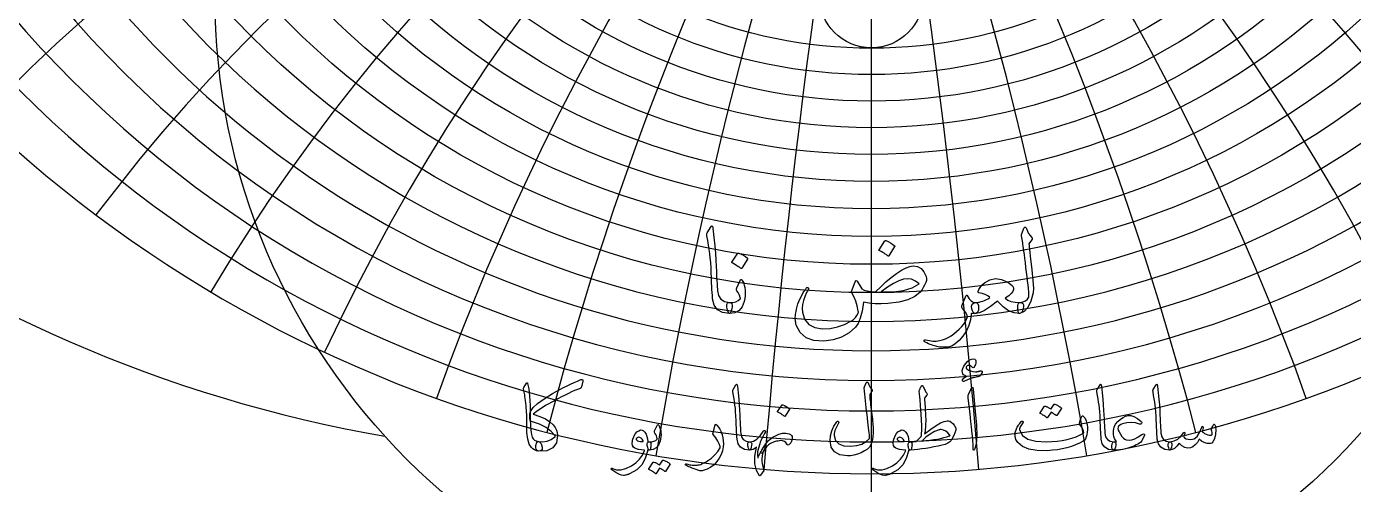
# Model space of a CAD drawing. Header units: millimetres. Extents: x -74 to 74, y -74 to 75.
# Drawn here: x -40 to 22.8, y -23.1 to -1.5 of the extents above; entities that cross this region are included whole.
import ezdxf

# ---------------------------------------------------------------- set-up
doc = ezdxf.new("R2010")
doc.units = ezdxf.units.MM
for name, color, linetype in [('CUT_INNER', 6, 'Continuous'), ('CUT_OUTER', 1, 'Continuous'), ('ENGRAVE', 7, 'Continuous'), ('ENGRAVE_FINE', 8, 'Continuous'), ('TEXT', 5, 'Continuous')]:
    doc.layers.add(name, color=color, linetype=linetype)

msp = doc.modelspace()

# ---------------------------------------------------------------- linework, layer by layer
at = {"layer": 'CUT_INNER'}
msp.add_circle((0, 0), 2.465, dxfattribs=at)
at = {"layer": 'CUT_OUTER'}
msp.add_arc((-0.0002, -0.0002), 73.5074, 145.195103, 87.803182, dxfattribs=at)
at = {"layer": 'ENGRAVE'}
msp.add_lwpolyline([(0, -72.45), (0, 72.45)], dxfattribs=at)
for centre, radius in [((0, 0), 72.45), ((0, 23.3689), 32.1586), ((0, 0), 47.425), ((0, 20.1081), 22.5936), ((0, 0), 31.0439)]:
    msp.add_circle(centre, radius, dxfattribs=at)
for centre, radius, start, end in [((0, 28.8094), 44.2187, 104.762326, 75.237674), ((0, 38.404), 61.0246, 179.387133, 0.612867), ((-11.7287, 43.7721), 65.5949, 205.733875, 260.102895), ((-27.9379, 48.3899), 73.2888, 233.336387, 276.831602), ((27.9379, 48.3899), 73.2888, 263.168398, 306.663613)]:
    msp.add_arc(centre, radius, start, end, dxfattribs=at)
at = {"layer": 'ENGRAVE_FINE'}
for centre, radius in [((0, 27.4779), 41.5259), ((0, 26.2837), 38.9912), ((0, 25.2099), 36.5956), ((0, 24.2423), 34.3227), ((0, 22.5797), 30.0911), ((0, 21.866), 28.1096), ((0, 21.2202), 26.2048), ((0, 20.6361), 24.3685)]:
    msp.add_circle(centre, radius, dxfattribs=at)
for centre, radius, start, end in [((-427.3826, -58.565), 433.9756, 4.779127, 17.401802), ((-427.3826, -58.565), 433.9756, 4.779127, 17.401802), ((427.3826, -58.565), 433.9756, 162.598198, 175.220873), ((427.3826, -58.565), 433.9756, 162.598198, 175.220873), ((-207.0474, -58.565), 220.3352, 9.614941, 34.898449), ((-207.0474, -58.565), 220.3352, 9.614941, 34.898449), ((207.0474, -58.565), 220.3352, 145.101551, 170.385059), ((207.0474, -58.565), 220.3352, 145.101551, 170.385059), ((0, 30.2982), 47.0923, 132.219432, 47.780568), ((-130.5257, -58.565), 150.7182, 14.56643, 52.566013), ((-130.5257, -58.565), 150.7182, 14.56643, 52.566013), ((130.5257, -58.565), 150.7182, 127.433987, 165.43357), ((130.5257, -58.565), 150.7182, 127.433987, 165.43357), ((0, 31.9689), 50.1736, 147.797087, 32.202913), ((0, 33.851), 53.495, 159.954591, 20.045409), ((-89.8094, -58.565), 117.2379, 19.697338, 70.43411), ((-89.8094, -58.565), 117.2379, 19.697338, 70.43411), ((89.8094, -58.565), 117.2379, 109.56589, 160.302662), ((89.8094, -58.565), 117.2379, 109.56589, 160.302662), ((0, 35.9809), 57.0959, 170.269458, 9.730542), ((-63.2338, -58.565), 98.3743, 25.078922, 88.440652), ((-63.2338, -58.565), 98.3743, 25.078922, 88.440652), ((63.2338, -58.565), 98.3743, 91.559348, 154.921078), ((63.2338, -58.565), 98.3743, 91.559348, 154.921078), ((-43.5086, -58.565), 87.0172, 30.79319, 100.876652), ((-43.5086, -58.565), 87.0172, 30.79319, 100.876652), ((43.5086, -58.565), 87.0172, 79.123348, 149.20681), ((43.5086, -58.565), 87.0172, 79.123348, 149.20681), ((-27.4285, -58.565), 80.1955, 36.936769, 111.475271), ((-27.4285, -58.565), 80.1955, 36.936769, 111.475271), ((27.4285, -58.565), 80.1955, 68.524729, 143.063231), ((27.4285, -58.565), 80.1955, 68.524729, 143.063231), ((-13.2878, -58.565), 76.5216, 43.625537, 120.768969), ((-13.2878, -58.565), 76.5216, 43.625537, 120.768969), ((13.2878, -58.565), 76.5216, 59.231031, 136.374463), ((13.2878, -58.565), 76.5216, 59.231031, 136.374463), ((0, 63.7549), 96.3492, 221.240592, 318.759408)]:
    msp.add_arc(centre, radius, start, end, dxfattribs=at)
at = {"layer": 'TEXT'}
for points in [[(-7.5782, -10.9191), (-7.5671, -10.9019), (-7.5567, -10.8905), (-7.5471, -10.8848), (-7.5382, -10.8848), (-7.5246, -10.8923), (-7.5125, -10.9148), (-7.5018, -10.9523), (-7.4925, -11.0048), (-7.4453, -11.4314), (-7.4068, -11.826), (-7.3768, -12.1884), (-7.3554, -12.5187), (-7.3416, -12.8011), (-7.3289, -13.0543), (-7.3173, -13.2781), (-7.3068, -13.4727), (-7.2977, -13.6381), (-7.2904, -13.7741), (-7.2848, -13.8808), (-7.2811, -13.9583), (-7.2304, -14.1904), (-7.1183, -14.3611), (-6.9447, -14.4704), (-6.7098, -14.5182), (-6.6445, -14.5353), (-6.6027, -14.5753), (-6.5845, -14.6382), (-6.5898, -14.7239), (-6.6166, -14.8588), (-6.6455, -14.9552), (-6.6766, -15.0131), (-6.7098, -15.0324), (-7.0404, -14.9888), (-7.284, -14.8581), (-7.4403, -14.6403), (-7.5096, -14.3354), (-7.5205, -14.1895), (-7.5303, -14.0433), (-7.5391, -13.8967), (-7.5467, -13.7498), (-7.5537, -13.6025), (-7.5603, -13.4549), (-7.5666, -13.3069), (-7.5725, -13.1585), (-7.5832, -12.8756), (-7.5982, -12.6208), (-7.6174, -12.3942), (-7.641, -12.1959), (-7.6689, -12.0054), (-7.701, -11.8024), (-7.7374, -11.5869), (-7.7781, -11.359), (-7.7835, -11.3179), (-7.7824, -11.2804), (-7.7749, -11.2465), (-7.761, -11.2161)], [(7.1097, -11.2618), (7.1483, -11.1686), (7.1783, -11.0947), (7.1997, -11.0401), (7.2125, -11.0048), (7.2225, -10.9823), (7.2354, -10.9662), (7.2511, -10.9566), (7.2697, -10.9533), (7.2907, -10.9569), (7.3082, -10.9676), (7.3222, -10.9855), (7.3325, -11.0105), (7.38, -11.1329), (7.4368, -11.2433), (7.5028, -11.3415), (7.5782, -11.4275), (7.5992, -11.455), (7.6053, -11.4861), (7.5964, -11.5207), (7.5725, -11.5589), (7.4468, -11.736), (7.4553, -11.8153), (7.4639, -11.8931), (7.4725, -11.9695), (7.481, -12.0445), (7.4896, -12.1181), (7.4982, -12.1902), (7.5068, -12.2609), (7.5153, -12.3302), (7.5942, -12.9714), (7.6424, -13.4727), (7.6599, -13.8341), (7.6467, -14.0555), (7.5389, -14.4571), (7.3982, -14.7539), (7.2247, -14.9456), (7.0183, -15.0324), (7.0126, -15.0324), (7.0069, -15.0324), (7.0012, -15.0324), (6.9954, -15.0324), (6.9615, -15.0002), (6.9397, -14.9267), (6.9301, -14.8117), (6.9326, -14.6553), (6.938, -14.5975), (6.954, -14.5553), (6.9808, -14.5289), (7.0183, -14.5182), (7.1633, -14.4893), (7.284, -14.4368), (7.3804, -14.3607), (7.4525, -14.2611), (7.4477, -14.1415), (7.4389, -14.0055), (7.4262, -13.853), (7.4096, -13.6841), (7.3895, -13.4995), (7.3661, -13.2999), (7.3395, -13.0853), (7.3097, -12.8557), (7.2822, -12.6301), (7.2568, -12.4273), (7.2336, -12.2473), (7.2125, -12.0902), (7.1943, -11.956), (7.1797, -11.8446), (7.1686, -11.756), (7.1611, -11.6903), (7.104, -11.3647), (7.1022, -11.3325), (7.1026, -11.3047), (7.1051, -11.2811), (7.1097, -11.2618)], [(0.6427, -11.5989), (0.6498, -11.5918), (0.6598, -11.5875), (0.6727, -11.586), (0.6884, -11.5875), (0.7994, -11.6325), (0.9041, -11.6875), (1.0023, -11.7524), (1.094, -11.8274), (1.1029, -11.8388), (1.1069, -11.8503), (1.1058, -11.8617), (1.0997, -11.8731), (0.8312, -12.3073), (0.8212, -12.3177), (0.8084, -12.3202), (0.7927, -12.3148), (0.7741, -12.3016), (0.758, -12.2902), (0.7327, -12.273), (0.698, -12.2502), (0.6541, -12.2216), (0.6002, -12.1873), (0.5356, -12.1473), (0.4602, -12.1016), (0.3742, -12.0502), (0.3628, -12.0417), (0.3571, -12.0331), (0.3571, -12.0245), (0.3628, -12.0159)], [(-6.3156, -12.1873), (-6.3085, -12.1802), (-6.2985, -12.1759), (-6.2856, -12.1745), (-6.2699, -12.1759), (-6.1589, -12.2209), (-6.0542, -12.2759), (-5.9561, -12.3409), (-5.8643, -12.4158), (-5.8554, -12.4273), (-5.8514, -12.4387), (-5.8525, -12.4501), (-5.8586, -12.4616), (-6.1271, -12.8957), (-6.1371, -12.9061), (-6.1499, -12.9086), (-6.1657, -12.9032), (-6.1842, -12.89), (-6.2003, -12.8786), (-6.2256, -12.8615), (-6.2603, -12.8386), (-6.3042, -12.81), (-6.3581, -12.7758), (-6.4227, -12.7358), (-6.4981, -12.6901), (-6.5841, -12.6387), (-6.5955, -12.6301), (-6.6013, -12.6215), (-6.6013, -12.6129), (-6.5955, -12.6044)], [(1.9795, -12.7872), (2.1788, -12.8165), (2.348, -12.91), (2.4873, -13.0678), (2.5965, -13.2899), (2.6087, -13.3749), (2.5994, -13.4699), (2.5687, -13.5749), (2.5165, -13.6898), (2.4565, -13.8005), (2.4023, -13.8926), (2.3537, -13.9662), (2.3109, -14.0212), (2.0609, -14.2268), (1.7224, -14.3868), (1.2954, -14.5011), (0.7798, -14.5696), (0.4695, -14.5846), (0.1728, -14.5782), (-0.1103, -14.5503), (-0.3799, -14.5011), (-0.4435, -14.9199), (-0.5256, -15.2566), (-0.6263, -15.5112), (-0.7455, -15.6836), (-1.0583, -15.9496), (-1.4139, -16.1478), (-1.8124, -16.2781), (-2.2537, -16.3406), (-2.7183, -16.3188), (-3.0893, -16.1849), (-3.3667, -15.9389), (-3.5506, -15.5808), (-3.5663, -15.5253), (-3.5791, -15.4673), (-3.5891, -15.4067), (-3.5963, -15.3437), (-3.5998, -15.2785), (-3.5991, -15.2116), (-3.5941, -15.1429), (-3.5848, -15.0723), (-3.5649, -14.9476), (-3.5391, -14.8246), (-3.5077, -14.7033), (-3.4706, -14.5839), (-3.4281, -14.4666), (-3.3806, -14.3518), (-3.3281, -14.2395), (-3.2706, -14.1297), (-3.2451, -14.0851), (-3.2199, -14.0426), (-3.1951, -14.0022), (-3.1707, -13.964), (-3.1469, -13.928), (-3.1242, -13.8941), (-3.1026, -13.8623), (-3.0821, -13.8326), (-3.0675, -13.8159), (-3.0521, -13.8055), (-3.0361, -13.8016), (-3.0193, -13.8041), (-3.0014, -13.8109), (-2.9878, -13.8198), (-2.9786, -13.8309), (-2.9736, -13.8441), (-2.9721, -13.8591), (-2.9736, -13.8755), (-2.9779, -13.8933), (-2.985, -13.9126), (-3.0268, -13.9758), (-3.0664, -14.0455), (-3.1039, -14.1215), (-3.1392, -14.204), (-3.2135, -14.415), (-3.2592, -14.6139), (-3.2764, -14.8006), (-3.2649, -14.9752), (-3.1582, -15.3069), (-2.9636, -15.5479), (-2.6811, -15.6983), (-2.3109, -15.7579), (-1.9531, -15.7411), (-1.6053, -15.6736), (-1.2676, -15.5554), (-0.9398, -15.3866), (-0.8409, -15.3162), (-0.7555, -15.2309), (-0.6838, -15.1305), (-0.6256, -15.0152), (-0.6188, -14.9992), (-0.6156, -14.9795), (-0.6159, -14.9563), (-0.6199, -14.9295), (-0.6702, -14.6739), (-0.7355, -14.4496), (-0.8159, -14.2568), (-0.9112, -14.0954), (-0.9301, -14.0658), (-0.9412, -14.0397), (-0.9444, -14.0172), (-0.9398, -13.9983), (-0.7627, -13.5299), (-0.7373, -13.4945), (-0.7127, -13.4799), (-0.6888, -13.4859), (-0.6656, -13.5127), (-0.4542, -13.8726), (-0.341, -13.9262), (-0.1957, -13.9669), (-0.0182, -13.9948), (0.1914, -14.0097), (0.4403, -13.7673), (0.6898, -13.5427), (0.9401, -13.336), (1.1911, -13.1471), (1.4311, -12.9896), (1.6425, -12.8772), (1.8253, -12.8097), (1.9795, -12.7872)], [(-6.367, -13.8269), (-6.2071, -13.4727), (-6.1835, -13.4338), (-6.1585, -13.4199), (-6.1321, -13.431), (-6.1042, -13.467), (-6.0528, -13.575), (-6.0128, -13.6877), (-5.9843, -13.805), (-5.9671, -13.9269), (-5.9618, -14.0542), (-5.9686, -14.1876), (-5.9875, -14.327), (-6.0185, -14.4725), (-6.1132, -14.7174), (-6.2599, -14.8924), (-6.4588, -14.9974), (-6.7098, -15.0324), (-6.7387, -15.0141), (-6.7684, -14.9595), (-6.7987, -14.8685), (-6.8298, -14.741), (-6.8387, -14.6728), (-6.8369, -14.6167), (-6.8244, -14.5728), (-6.8012, -14.541), (-6.7826, -14.5289), (-6.7612, -14.5211), (-6.7369, -14.5175), (-6.7098, -14.5182), (-6.5516, -14.5132), (-6.4142, -14.4811), (-6.2974, -14.4218), (-6.2014, -14.3354), (-6.1971, -14.3286), (-6.1956, -14.3197), (-6.1971, -14.3086), (-6.2014, -14.2954), (-6.2239, -14.2147), (-6.2571, -14.1326), (-6.301, -14.049), (-6.3556, -13.964), (-6.3735, -13.9319), (-6.3813, -13.8983), (-6.3792, -13.8634), (-6.367, -13.8269)], [(2.2595, -13.6327), (2.0841, -13.4992), (1.901, -13.4185), (1.7099, -13.3906), (1.5111, -13.4156), (1.2954, -13.4917), (1.0483, -13.617), (0.7698, -13.7916), (0.4599, -14.0155), (1.0244, -14.0172), (1.5125, -13.954), (1.9242, -13.8259), (2.2595, -13.6327)], [(7.0183, -14.5182), (7.1019, -14.5307), (7.1583, -14.5682), (7.1875, -14.6307), (7.1897, -14.7181), (7.1618, -14.8535), (7.124, -14.9509), (7.0761, -15.0106), (7.0183, -15.0324), (6.7552, -15.0084), (6.4913, -14.9024), (6.2267, -14.7142), (5.9614, -14.4439), (5.6269, -14.7035), (5.343, -14.8881), (5.1098, -14.9977), (4.9274, -15.0324), (4.867, -15.0188), (4.8174, -14.9781), (4.7785, -14.9102), (4.7503, -14.8153), (4.7421, -14.6896), (4.7688, -14.5982), (4.8306, -14.541), (4.9274, -14.5182), (5.0154, -14.5096), (5.1023, -14.4953), (5.1882, -14.4753), (5.273, -14.4496), (5.3567, -14.4179), (5.4394, -14.3797), (5.521, -14.335), (5.6015, -14.284), (5.5026, -14.2033), (5.383, -14.1383), (5.2427, -14.089), (5.0816, -14.0555), (5.067, -14.0494), (5.0573, -14.0369), (5.0527, -14.018), (5.0531, -13.9926), (5.0802, -13.9051), (5.1388, -13.8084), (5.2287, -13.7023), (5.3501, -13.587), (5.6033, -13.4352), (5.8714, -13.3799), (6.1546, -13.421), (6.4527, -13.5584), (6.5791, -13.6463), (6.667, -13.7327), (6.7162, -13.8177), (6.7269, -13.9012), (6.6955, -13.9912), (6.6184, -14.0897), (6.4956, -14.1968), (6.327, -14.3125), (6.4474, -14.4025), (6.6027, -14.4668), (6.793, -14.5053), (7.0183, -14.5182)], [(4.2818, -14.6782), (4.4589, -14.2211), (4.4786, -14.1847), (4.4975, -14.1669), (4.5157, -14.1676), (4.5332, -14.1868), (4.581, -14.2668), (4.6275, -14.3354), (4.6724, -14.3925), (4.716, -14.4382), (4.7638, -14.4732), (4.816, -14.4982), (4.8724, -14.5132), (4.9331, -14.5182), (4.9931, -14.5339), (5.0359, -14.581), (5.0616, -14.6596), (5.0702, -14.7696), (5.0616, -14.8803), (5.0359, -14.9609), (4.9931, -15.0116), (4.9331, -15.0324), (4.887, -15.0345), (4.8403, -15.0352), (4.7928, -15.0345), (4.7446, -15.0324), (4.7364, -15.0345), (4.7289, -15.0409), (4.7221, -15.0516), (4.716, -15.0666), (4.6853, -15.3369), (4.6103, -15.5994), (4.4911, -15.8539), (4.3275, -16.1007), (4.1451, -16.3153), (3.969, -16.4734), (3.7994, -16.5752), (3.6363, -16.6205), (3.4827, -16.6323), (3.342, -16.6334), (3.2142, -16.6238), (3.0992, -16.6034), (3.043, -16.5877), (2.9828, -16.5691), (2.9188, -16.5477), (2.8507, -16.5234), (2.7791, -16.4956), (2.7043, -16.4634), (2.6263, -16.427), (2.5451, -16.3863), (2.5247, -16.377), (2.5094, -16.3663), (2.499, -16.3542), (2.4937, -16.3406), (2.4901, -16.3224), (2.4908, -16.3078), (2.4958, -16.2967), (2.5051, -16.2892), (2.5172, -16.2824), (2.5308, -16.2792), (2.5458, -16.2796), (2.5622, -16.2835), (2.7422, -16.3199), (2.9107, -16.3378), (3.0678, -16.337), (3.2135, -16.3178), (3.3576, -16.2797), (3.4984, -16.2285), (3.6361, -16.164), (3.7705, -16.0864), (3.9021, -15.9959), (4.0312, -15.8929), (4.1577, -15.7774), (4.2818, -15.6494), (4.375, -15.5326), (4.4489, -15.4165), (4.5036, -15.3012), (4.5389, -15.1866), (4.5285, -15.1066), (4.4861, -15.0152), (4.4114, -14.9124), (4.3047, -14.7981), (4.2861, -14.7735), (4.2761, -14.7453), (4.2747, -14.7135), (4.2818, -14.6782)], [(5.0881, -18.0173), (5.0322, -18.0278), (4.9804, -18.0377), (4.9326, -18.0471), (4.8888, -18.0559), (4.8493, -18.0645), (4.8144, -18.073), (4.784, -18.0816), (4.7581, -18.0902), (4.7319, -18.1), (4.7003, -18.1121), (4.6633, -18.1267), (4.621, -18.1437), (4.5734, -18.1634), (4.5203, -18.1861), (4.462, -18.2116), (4.3982, -18.2402), (4.3722, -18.2487), (4.35, -18.2487), (4.3315, -18.2402), (4.3168, -18.223), (4.308, -18.181), (4.3329, -18.132), (4.3915, -18.076), (4.4839, -18.0131), (4.4132, -17.9729), (4.3597, -17.9295), (4.3232, -17.8829), (4.304, -17.8331), (4.3002, -17.7391), (4.3232, -17.6371), (4.373, -17.527), (4.4496, -17.4089), (4.541, -17.3031), (4.6349, -17.23), (4.7316, -17.1896), (4.831, -17.1818), (4.8864, -17.1958), (4.9242, -17.2247), (4.9442, -17.2686), (4.9467, -17.3275), (4.937, -17.3913), (4.921, -17.4496), (4.8985, -17.5027), (4.8695, -17.5503), (4.8406, -17.5838), (4.8138, -17.5985), (4.7892, -17.5945), (4.7667, -17.5717), (4.741, -17.5377), (4.711, -17.5128), (4.6767, -17.497), (4.6382, -17.4903), (4.5977, -17.4903), (4.5621, -17.4989), (4.5313, -17.516), (4.5053, -17.5417), (4.4863, -17.5728), (4.4807, -17.6017), (4.4885, -17.6285), (4.5096, -17.6532), (4.5889, -17.7118), (4.6853, -17.7549), (4.7988, -17.7825), (4.9295, -17.7945), (4.9409, -17.7941), (4.9536, -17.7929), (4.9677, -17.7909), (4.9831, -17.7881), (4.9998, -17.7848), (5.0179, -17.7812), (5.0373, -17.7773), (5.0581, -17.7731), (5.0806, -17.769), (5.1009, -17.7651), (5.1191, -17.7615), (5.1352, -17.7581), (5.1494, -17.7553), (5.162, -17.7533), (5.1729, -17.7521), (5.1823, -17.7517), (5.2, -17.7536), (5.2145, -17.7592), (5.2257, -17.7686), (5.2337, -17.7817), (5.2388, -17.7943), (5.2412, -17.8063), (5.241, -17.8178), (5.238, -17.8288), (5.1965, -17.9065), (5.1577, -17.9638), (5.1215, -18.0007), (5.0881, -18.0173)], [(-15.9926, -19.8041), (-15.6733, -19.9088), (-15.4098, -20.0258), (-15.202, -20.1551), (-15.0499, -20.2968), (-14.9581, -20.4227), (-14.8925, -20.5475), (-14.8531, -20.6712), (-14.84, -20.7938), (-14.897, -21.154), (-15.0681, -21.399), (-15.3533, -21.5289), (-15.7526, -21.5436), (-15.781, -21.5361), (-15.8062, -21.5179), (-15.8281, -21.489), (-15.8469, -21.4494), (-15.8638, -21.3929), (-15.8715, -21.339), (-15.8702, -21.2879), (-15.8597, -21.2394), (-15.8354, -21.1709), (-15.8094, -21.1237), (-15.7818, -21.098), (-15.7526, -21.0937), (-15.5317, -21.1069), (-15.3274, -21.0734), (-15.1396, -20.9933), (-14.9685, -20.8667), (-14.9581, -20.8562), (-14.9525, -20.8463), (-14.9516, -20.8369), (-14.9557, -20.8281), (-15.1362, -20.6139), (-15.382, -20.4296), (-15.6932, -20.2754), (-16.0697, -20.1511), (-16.109, -20.1294), (-16.1372, -20.0858), (-16.154, -20.0202), (-16.1597, -19.9326), (-16.157, -19.8552), (-16.1489, -19.7858), (-16.1356, -19.7245), (-16.1168, -19.6712), (-15.996, -19.4897), (-15.7837, -19.2878), (-15.4797, -19.0655), (-15.0842, -18.8229), (-14.9076, -18.7245), (-14.7334, -18.6306), (-14.5616, -18.5413), (-14.3922, -18.4565), (-14.2253, -18.3763), (-14.0607, -18.3007), (-13.8986, -18.2296), (-13.7388, -18.163), (-13.6879, -18.1512), (-13.6553, -18.1587), (-13.6408, -18.1855), (-13.6446, -18.2316), (-13.7088, -18.5015), (-13.7179, -18.5291), (-13.7324, -18.5519), (-13.7522, -18.5698), (-13.7774, -18.5829), (-13.9, -18.6297), (-14.0323, -18.6842), (-14.1742, -18.7464), (-14.3258, -18.8164), (-14.4868, -18.8945), (-14.6568, -18.9809), (-14.836, -19.0755), (-15.0242, -19.1785), (-15.3756, -19.3783), (-15.6541, -19.5491), (-15.8597, -19.6911), (-15.9926, -19.8041)], [(-15.7483, -21.0937), (-15.6811, -21.12), (-15.6294, -21.173), (-15.5933, -21.2528), (-15.5727, -21.3594), (-15.574, -21.448), (-15.6037, -21.5083), (-15.6618, -21.5402), (-15.7483, -21.5436), (-15.8445, -21.5254), (-15.9315, -21.4922), (-16.0094, -21.444), (-16.0783, -21.3808), (-16.1787, -21.222), (-16.2486, -20.9856), (-16.2879, -20.6714), (-16.2968, -20.2797), (-16.2954, -20.1609), (-16.2957, -20.0445), (-16.2976, -19.9306), (-16.3011, -19.8191), (-16.3061, -19.7102), (-16.3128, -19.6043), (-16.3211, -19.5013), (-16.331, -19.4013), (-16.3456, -19.2744), (-16.3594, -19.1592), (-16.3724, -19.0558), (-16.3846, -18.9643), (-16.396, -18.885), (-16.4066, -18.8186), (-16.4163, -18.765), (-16.4253, -18.7243), (-16.4406, -18.6563), (-16.4478, -18.6022), (-16.447, -18.562), (-16.4382, -18.5358), (-16.3139, -18.3387), (-16.296, -18.3183), (-16.2807, -18.313), (-16.2681, -18.3226), (-16.2582, -18.3473), (-16.2055, -18.6068), (-16.1672, -18.9525), (-16.1433, -19.3844), (-16.134, -19.9026), (-16.1306, -20.0942), (-16.1248, -20.2663), (-16.1167, -20.4188), (-16.1061, -20.5517), (-16.0931, -20.6649), (-16.0777, -20.7579), (-16.0599, -20.8309), (-16.0397, -20.8838), (-15.991, -20.9612), (-15.9261, -21.022), (-15.8453, -21.0662), (-15.7483, -21.0937)], [(-6.4035, -18.4115), (-6.3951, -18.3987), (-6.3874, -18.3901), (-6.3802, -18.3858), (-6.3735, -18.3858), (-6.3633, -18.3915), (-6.3542, -18.4083), (-6.3461, -18.4364), (-6.3392, -18.4758), (-6.3038, -18.7958), (-6.2749, -19.0917), (-6.2524, -19.3635), (-6.2363, -19.6112), (-6.226, -19.8231), (-6.2165, -20.0129), (-6.2078, -20.1808), (-6.1999, -20.3268), (-6.1931, -20.4508), (-6.1876, -20.5528), (-6.1835, -20.6329), (-6.1806, -20.691), (-6.1426, -20.8651), (-6.0585, -20.9931), (-5.9284, -21.075), (-5.7522, -21.1109), (-5.7032, -21.1237), (-5.6718, -21.1537), (-5.6582, -21.2009), (-5.6622, -21.2651), (-5.6823, -21.3664), (-5.704, -21.4387), (-5.7273, -21.482), (-5.7522, -21.4965), (-6.0002, -21.4638), (-6.1828, -21.3658), (-6.3001, -21.2025), (-6.352, -20.9738), (-6.3602, -20.8644), (-6.3676, -20.7547), (-6.3741, -20.6448), (-6.3799, -20.5346), (-6.3851, -20.4241), (-6.3901, -20.3134), (-6.3947, -20.2024), (-6.3992, -20.0911), (-6.4072, -19.8789), (-6.4184, -19.6878), (-6.4329, -19.5179), (-6.4506, -19.3692), (-6.4715, -19.2263), (-6.4956, -19.0741), (-6.5229, -18.9124), (-6.5534, -18.7415), (-6.5574, -18.7107), (-6.5566, -18.6825), (-6.551, -18.6571), (-6.5406, -18.6343)], [(-0.2421, -18.3087), (-0.2346, -18.2956), (-0.2249, -18.2862), (-0.2132, -18.2806), (-0.1992, -18.2787), (-0.1853, -18.2811), (-0.1735, -18.2884), (-0.1639, -18.3004), (-0.1564, -18.3173), (-0.1165, -18.4156), (-0.0739, -18.5004), (-0.0287, -18.5719), (0.0193, -18.6301), (0.0335, -18.6509), (0.0375, -18.675), (0.0313, -18.7024), (0.015, -18.7329), (0.0046, -18.7476), (-0.0054, -18.7618), (-0.0147, -18.7755), (-0.0236, -18.7886), (-0.0319, -18.8009), (-0.0396, -18.8122), (-0.0469, -18.8223), (-0.0536, -18.8314), (-0.0648, -18.848), (-0.0728, -18.8679), (-0.0777, -18.8909), (-0.0793, -18.9171), (-0.0742, -18.9912), (-0.0675, -19.0719), (-0.0592, -19.1593), (-0.0493, -19.2535), (-0.038, -19.3543), (-0.0257, -19.4618), (-0.0123, -19.576), (0.0021, -19.6969), (0.0183, -19.8176), (0.0327, -19.931), (0.0451, -20.0372), (0.0557, -20.1361), (0.0647, -20.2281), (0.0723, -20.3134), (0.0786, -20.392), (0.0836, -20.4639), (0.0892, -20.6768), (0.0718, -20.8784), (0.0313, -21.0688), (-0.0321, -21.248), (-0.094, -21.3532), (-0.1896, -21.4504), (-0.3189, -21.5396), (-0.482, -21.6208), (-0.6588, -21.688), (-0.8248, -21.7354), (-0.9801, -21.763), (-1.1247, -21.7707), (-1.4868, -21.7209), (-1.746, -21.5843), (-1.9024, -21.361), (-1.956, -21.0509), (-1.9372, -20.8198), (-1.8767, -20.5935), (-1.7744, -20.372), (-1.6303, -20.1554), (-1.6193, -20.1428), (-1.6078, -20.1351), (-1.5958, -20.1321), (-1.5832, -20.134), (-1.5698, -20.1391), (-1.5596, -20.1458), (-1.5527, -20.1541), (-1.5489, -20.164), (-1.5462, -20.1787), (-1.5468, -20.1929), (-1.5505, -20.2066), (-1.5575, -20.2197), (-1.6558, -20.4111), (-1.7235, -20.5742), (-1.7607, -20.7089), (-1.7674, -20.8152), (-1.6959, -21.0442), (-1.5414, -21.2041), (-1.3039, -21.2949), (-0.9833, -21.3166), (-0.6944, -21.2852), (-0.4488, -21.2126), (-0.2466, -21.0988), (-0.0878, -20.9438), (-0.0912, -20.8689), (-0.0969, -20.7815), (-0.1051, -20.6815), (-0.1157, -20.5689), (-0.1289, -20.4434), (-0.1451, -20.3048), (-0.1643, -20.1531), (-0.1864, -19.9883), (-0.2073, -19.8183), (-0.2271, -19.6509), (-0.2458, -19.4862), (-0.2635, -19.3242), (-0.2798, -19.1648), (-0.2946, -19.0082), (-0.3077, -18.8542), (-0.3192, -18.7029), (-0.3363, -18.5572), (-0.3355, -18.5406), (-0.3331, -18.5251), (-0.3291, -18.5106), (-0.3235, -18.4972)], [(2.3716, -18.463), (2.3817, -18.452), (2.3909, -18.4447), (2.3989, -18.4413), (2.4058, -18.4415), (2.4141, -18.4453), (2.4219, -18.4522), (2.4291, -18.4624), (2.4358, -18.4758), (2.463, -18.5337), (2.4889, -18.5872), (2.5134, -18.6365), (2.5365, -18.6815), (2.5586, -18.7216), (2.5799, -18.7565), (2.6004, -18.7859), (2.6201, -18.81), (2.6345, -18.8298), (2.6394, -18.8507), (2.6345, -18.8727), (2.6201, -18.8957), (2.5344, -19.0028), (2.5234, -19.0213), (2.5162, -19.0425), (2.5127, -19.0663), (2.513, -19.0928), (2.5269, -19.295), (2.5387, -19.4731), (2.5483, -19.627), (2.5558, -19.7569), (2.5614, -19.863), (2.5655, -19.9455), (2.5679, -20.0044), (2.5687, -20.0397), (2.5677, -20.1442), (2.5649, -20.2432), (2.5602, -20.337), (2.5537, -20.4253), (2.5455, -20.5084), (2.536, -20.586), (2.5251, -20.6583), (2.513, -20.7253), (2.8041, -20.5025), (3.056, -20.3311), (3.2689, -20.2111), (3.4427, -20.1425), (3.5201, -20.1243), (3.5895, -20.1168), (3.6508, -20.1201), (3.7041, -20.134), (3.7794, -20.1731), (3.8509, -20.2347), (3.9186, -20.3188), (3.9826, -20.4253), (3.9925, -20.4508), (3.9965, -20.48), (3.9947, -20.5129), (3.9869, -20.5496), (3.9443, -20.6813), (3.8937, -20.8067), (3.8351, -20.9256), (3.7684, -21.038), (3.7036, -21.1104), (3.612, -21.173), (3.4936, -21.226), (3.3485, -21.2694), (3.1542, -21.3124), (2.9612, -21.3514), (2.7696, -21.3863), (2.5794, -21.4172), (2.3907, -21.4439), (2.2039, -21.466), (2.019, -21.4835), (1.836, -21.4965), (1.8154, -21.4906), (1.7964, -21.4729), (1.7789, -21.4435), (1.7631, -21.4022), (1.7492, -21.3516), (1.7417, -21.3026), (1.7407, -21.2552), (1.746, -21.2094), (1.7581, -21.1695), (1.7771, -21.1398), (1.803, -21.1203), (1.836, -21.1109), (1.8798, -21.1085), (1.9211, -21.1055), (1.9601, -21.102), (1.9967, -21.098), (2.0308, -21.094), (2.0625, -21.0905), (2.0919, -21.0876), (2.1188, -21.0852), (2.3587, -20.8538), (2.3609, -20.8438), (2.363, -20.8308), (2.3651, -20.8148), (2.3673, -20.796), (2.3694, -20.7741), (2.3716, -20.7494), (2.3737, -20.7216), (2.3759, -20.691), (2.3777, -20.6576), (2.3791, -20.6219), (2.3799, -20.5837), (2.3801, -20.5432), (2.3801, -20.5005), (2.3801, -20.4559), (2.3801, -20.4094), (2.3801, -20.3611), (2.3796, -20.3064), (2.378, -20.2411), (2.3753, -20.165), (2.3716, -20.0783), (2.3667, -19.9813), (2.3609, -19.8748), (2.3539, -19.7585), (2.3459, -19.6327), (2.3274, -19.3534), (2.3105, -19.1324), (2.2952, -18.9699), (2.2816, -18.8657), (2.2706, -18.7988), (2.2634, -18.7479), (2.2599, -18.7131), (2.2602, -18.6943), (2.2732, -18.659), (2.2864, -18.6258), (2.2999, -18.5947), (2.3137, -18.5658), (2.3278, -18.5385), (2.3421, -18.5122), (2.3567, -18.4871), (2.3716, -18.463)], [(4.6981, -18.6258), (4.7391, -18.5465), (4.7721, -18.5187), (4.797, -18.5422), (4.8138, -18.6172), (4.9124, -19.6669), (4.971, -20.3113), (4.9842, -20.826), (4.9517, -21.211), (4.8738, -21.4665), (4.8596, -21.4874), (4.847, -21.4986), (4.8361, -21.5003), (4.8267, -21.4922), (4.8192, -21.4796), (4.8138, -21.4633), (4.8106, -21.4432), (4.8096, -21.4194), (4.8096, -21.2338), (4.801, -21.037), (4.7838, -20.8289), (4.7581, -20.6096), (4.7525, -20.5523), (4.7356, -20.3975), (4.7075, -20.1452), (4.6682, -19.7955), (4.5739, -19.02), (4.5718, -18.9787), (4.5739, -18.9407), (4.5803, -18.9059), (4.591, -18.8743)], [(10.8167, -18.4115), (10.825, -18.3987), (10.8327, -18.3901), (10.84, -18.3858), (10.8467, -18.3858), (10.8568, -18.3915), (10.8659, -18.4083), (10.874, -18.4364), (10.8809, -18.4758), (10.9163, -18.7958), (10.9452, -19.0917), (10.9677, -19.3635), (10.9838, -19.6112), (10.9941, -19.8231), (11.0036, -20.0129), (11.0123, -20.1808), (11.0202, -20.3268), (11.027, -20.4508), (11.0325, -20.5528), (11.0367, -20.6329), (11.0395, -20.691), (11.0775, -20.8651), (11.1616, -20.9931), (11.2917, -21.075), (11.4679, -21.1109), (11.5169, -21.1237), (11.5483, -21.1537), (11.5619, -21.2009), (11.5579, -21.2651), (11.5378, -21.3664), (11.5161, -21.4387), (11.4928, -21.482), (11.4679, -21.4965), (11.22, -21.4638), (11.0373, -21.3658), (10.92, -21.2025), (10.8681, -20.9738), (10.8599, -20.8644), (10.8526, -20.7547), (10.846, -20.6448), (10.8402, -20.5346), (10.835, -20.4241), (10.8301, -20.3134), (10.8254, -20.2024), (10.821, -20.0911), (10.8129, -19.8789), (10.8017, -19.6878), (10.7872, -19.5179), (10.7695, -19.3692), (10.7486, -19.2263), (10.7245, -19.0741), (10.6972, -18.9124), (10.6667, -18.7415), (10.6627, -18.7107), (10.6635, -18.6825), (10.6691, -18.6571), (10.6796, -18.6343)], [(13.4689, -18.4115), (13.4772, -18.3987), (13.485, -18.3901), (13.4922, -18.3858), (13.4989, -18.3858), (13.5091, -18.3915), (13.5182, -18.4083), (13.5262, -18.4364), (13.5332, -18.4758), (13.5685, -18.7958), (13.5974, -19.0917), (13.6199, -19.3635), (13.636, -19.6112), (13.6463, -19.8231), (13.6558, -20.0129), (13.6645, -20.1808), (13.6724, -20.3268), (13.6792, -20.4508), (13.6847, -20.5528), (13.6889, -20.6329), (13.6917, -20.691), (13.7297, -20.8651), (13.8138, -20.9931), (13.9439, -21.075), (14.1202, -21.1109), (14.1692, -21.1237), (14.2005, -21.1537), (14.2141, -21.2009), (14.2101, -21.2651), (14.19, -21.3664), (14.1684, -21.4387), (14.1451, -21.482), (14.1202, -21.4965), (13.8722, -21.4638), (13.6895, -21.3658), (13.5723, -21.2025), (13.5203, -20.9738), (13.5121, -20.8644), (13.5048, -20.7547), (13.4982, -20.6448), (13.4924, -20.5346), (13.4872, -20.4241), (13.4823, -20.3134), (13.4776, -20.2024), (13.4732, -20.0911), (13.4651, -19.8789), (13.4539, -19.6878), (13.4394, -19.5179), (13.4218, -19.3692), (13.4009, -19.2263), (13.3768, -19.0741), (13.3494, -18.9124), (13.3189, -18.7415), (13.3149, -18.7107), (13.3157, -18.6825), (13.3213, -18.6571), (13.3318, -18.6343)], [(-4.2225, -19.3627), (-4.2172, -19.3574), (-4.2097, -19.3542), (-4.2001, -19.3531), (-4.1883, -19.3542), (-4.105, -19.3879), (-4.0265, -19.4292), (-3.9529, -19.4779), (-3.8841, -19.5341), (-3.8774, -19.5427), (-3.8744, -19.5513), (-3.8752, -19.5598), (-3.8798, -19.5684), (-4.0812, -19.894), (-4.0887, -19.9018), (-4.0983, -19.9037), (-4.1101, -19.8997), (-4.124, -19.8898), (-4.1361, -19.8812), (-4.1551, -19.8683), (-4.181, -19.8512), (-4.214, -19.8298), (-4.2544, -19.8041), (-4.3029, -19.7741), (-4.3594, -19.7398), (-4.4239, -19.7012), (-4.4325, -19.6948), (-4.4368, -19.6884), (-4.4368, -19.6819), (-4.4325, -19.6755)], [(8.6401, -19.3327), (8.6454, -19.3274), (8.6529, -19.3242), (8.6625, -19.3231), (8.6743, -19.3242), (8.7165, -19.34), (8.7573, -19.3574), (8.7968, -19.3764), (8.835, -19.397), (8.8721, -19.4195), (8.9084, -19.4441), (8.9439, -19.4709), (8.9785, -19.4998), (8.9852, -19.5087), (8.9882, -19.5181), (8.9874, -19.528), (8.9828, -19.5384), (8.7772, -19.864), (8.7715, -19.8683), (8.7632, -19.8683), (8.7523, -19.864), (8.7386, -19.8555), (8.7292, -19.8476), (8.714, -19.8367), (8.6928, -19.8229), (8.6658, -19.8062), (8.6326, -19.7863), (8.5929, -19.7628), (8.5469, -19.7359), (8.4944, -19.7055), (8.3316, -19.9583), (8.3241, -19.9661), (8.3144, -19.9679), (8.3026, -19.9639), (8.2887, -19.954), (8.2767, -19.9455), (8.2576, -19.9326), (8.2317, -19.9155), (8.1987, -19.894), (8.1583, -19.8683), (8.1098, -19.8383), (8.0533, -19.8041), (7.9888, -19.7655), (7.9821, -19.7591), (7.9791, -19.7526), (7.9799, -19.7462), (7.9845, -19.7398), (8.1944, -19.427), (8.1998, -19.4217), (8.2073, -19.4184), (8.2169, -19.4174), (8.2287, -19.4184), (8.2646, -19.4301), (8.2994, -19.4436), (8.3332, -19.459), (8.3658, -19.4763), (8.3974, -19.4952), (8.428, -19.5154), (8.4574, -19.5369), (8.4858, -19.5598)], [(10.0369, -19.9026), (10.0656, -19.9388), (10.092, -19.9787), (10.116, -20.0223), (10.1375, -20.0697), (10.1567, -20.1206), (10.1734, -20.1747), (10.1878, -20.232), (10.1997, -20.2925), (10.2152, -20.4141), (10.219, -20.5346), (10.2109, -20.654), (10.1911, -20.7724), (10.1611, -20.8779), (10.1226, -20.9631), (10.0754, -21.0279), (10.0197, -21.0723), (9.843, -21.1658), (9.6555, -21.2491), (9.4574, -21.3222), (9.2485, -21.3851), (9.0289, -21.4373), (8.7986, -21.4783), (8.5576, -21.508), (8.3058, -21.5265), (7.834, -21.5217), (7.4468, -21.4558), (7.1442, -21.3289), (6.9262, -21.1409), (6.8367, -20.9939), (6.7955, -20.8356), (6.8025, -20.6661), (6.8576, -20.4853), (6.8762, -20.4464), (6.8978, -20.4066), (6.9223, -20.366), (6.9497, -20.3246), (6.9801, -20.2825), (7.0135, -20.2395), (7.0498, -20.1957), (7.089, -20.1511), (7.1021, -20.1385), (7.1158, -20.1308), (7.13, -20.1278), (7.1447, -20.1297), (7.1546, -20.1334), (7.1629, -20.1404), (7.1696, -20.1506), (7.1747, -20.164), (7.1771, -20.1766), (7.1758, -20.1886), (7.1707, -20.2001), (7.1618, -20.2111), (7.1252, -20.2548), (7.0922, -20.3), (7.063, -20.3469), (7.0376, -20.3953), (7.0202, -20.4417), (7.0108, -20.4864), (7.0095, -20.5295), (7.0162, -20.571), (7.1501, -20.8134), (7.4018, -20.9834), (7.7713, -21.0812), (8.2587, -21.1066), (8.5266, -21.0963), (8.782, -21.0739), (9.0247, -21.0395), (9.2549, -20.9931), (9.4728, -20.9345), (9.6786, -20.864), (9.8723, -20.7814), (10.054, -20.6867), (10.0363, -20.5983), (9.9962, -20.5003), (9.9335, -20.3927), (9.8483, -20.2754), (9.8457, -20.2641), (9.8462, -20.2432), (9.8499, -20.2127), (9.8569, -20.1725), (9.8588, -20.1685), (9.8601, -20.165), (9.8609, -20.1621), (9.8612, -20.1597), (9.8751, -20.1051), (9.8955, -20.044), (9.9222, -19.9765), (9.9554, -19.9026), (9.9702, -19.8801), (9.9887, -19.8726), (10.0109, -19.8801), (10.0369, -19.9026)], [(12.9119, -20.7981), (12.7962, -21.0552), (12.7815, -21.0806), (12.7673, -21.1012), (12.7536, -21.117), (12.7405, -21.128), (12.6738, -21.1737), (12.6023, -21.2164), (12.526, -21.2562), (12.4448, -21.293), (12.3592, -21.3274), (12.2692, -21.3599), (12.1749, -21.3906), (12.0764, -21.4194), (11.8921, -21.4644), (11.7293, -21.4922), (11.5879, -21.5029), (11.4679, -21.4965), (11.4221, -21.4756), (11.3919, -21.4344), (11.3772, -21.3728), (11.378, -21.2908), (11.3889, -21.2169), (11.4047, -21.1623), (11.4254, -21.127), (11.4508, -21.1109), (11.4551, -21.1109), (11.4594, -21.1109), (11.4637, -21.1109), (11.4679, -21.1109), (11.4998, -21.1141), (11.5311, -21.1152), (11.5619, -21.1141), (11.5922, -21.1109), (11.5402, -21.034), (11.5001, -20.9491), (11.4717, -20.8562), (11.4551, -20.7553), (11.4527, -20.5745), (11.484, -20.4136), (11.5491, -20.2724), (11.6479, -20.1511), (11.7751, -20.0378), (11.8996, -19.9508), (12.0215, -19.89), (12.1406, -19.8555), (12.2692, -19.8557), (12.4149, -19.9037), (12.5777, -19.9993), (12.7576, -20.1425), (12.778, -20.1648), (12.7876, -20.1886), (12.7865, -20.214), (12.7748, -20.2411), (12.7579, -20.262), (12.7373, -20.2732), (12.7129, -20.2748), (12.6848, -20.2668), (12.4831, -20.2084), (12.281, -20.1875), (12.0782, -20.2041), (11.875, -20.2582), (11.7944, -20.2922), (11.7325, -20.33), (11.6894, -20.3715), (11.665, -20.4168), (11.6591, -20.4741), (11.6757, -20.5475), (11.7148, -20.6369), (11.7764, -20.7424), (11.8514, -20.849), (11.9221, -20.9288), (11.9885, -20.9818), (12.0507, -21.0081), (12.1859, -21.0214), (12.3217, -21.0059), (12.458, -20.9615), (12.5948, -20.8881), (12.7191, -20.8024), (12.7833, -20.7617), (12.8348, -20.7381), (12.8733, -20.7317), (12.899, -20.7424), (12.9095, -20.7555), (12.9151, -20.7692), (12.9159, -20.7834), (12.9119, -20.7981)], [(-10.5939, -21.5436), (-10.6943, -21.8963), (-10.8627, -22.1917), (-11.0992, -22.4298), (-11.4037, -22.6105), (-11.4462, -22.6289), (-11.4883, -22.6453), (-11.5298, -22.6599), (-11.5708, -22.6727), (-11.6109, -22.6832), (-11.65, -22.6914), (-11.6881, -22.6972), (-11.725, -22.7005), (-11.8171, -22.6874), (-11.9393, -22.6394), (-12.0914, -22.5567), (-12.2735, -22.4391), (-12.293, -22.4223), (-12.3045, -22.4059), (-12.308, -22.3901), (-12.3035, -22.3749), (-12.2933, -22.3631), (-12.2799, -22.3577), (-12.2633, -22.3588), (-12.2435, -22.3663), (-12.0541, -22.4276), (-11.8418, -22.4274), (-11.6064, -22.3655), (-11.348, -22.242), (-11.1369, -22.0988), (-10.9623, -21.9303), (-10.8242, -21.7367), (-10.7224, -21.5179), (-10.7232, -21.5102), (-10.7256, -21.504), (-10.7296, -21.4995), (-10.7353, -21.4965), (-10.8828, -21.4879), (-11.0084, -21.4708), (-11.112, -21.4451), (-11.1937, -21.4108), (-11.2569, -21.3578), (-11.2966, -21.2844), (-11.3126, -21.1907), (-11.3051, -21.0766), (-11.3027, -21.0615), (-11.2998, -21.0461), (-11.2963, -21.0304), (-11.2923, -21.0145), (-11.2877, -20.998), (-11.2826, -20.9807), (-11.277, -20.9627), (-11.2708, -20.9438), (-11.2205, -20.8214), (-11.1594, -20.7199), (-11.0877, -20.6393), (-11.0052, -20.5796), (-10.9208, -20.5469), (-10.8434, -20.5475), (-10.773, -20.5812), (-10.7096, -20.6481), (-10.6541, -20.7413), (-10.6121, -20.8495), (-10.5834, -20.9727), (-10.5682, -21.1109), (-10.5597, -21.1108), (-10.5516, -21.1104), (-10.5437, -21.1097), (-10.536, -21.1087), (-10.5284, -21.1078), (-10.5205, -21.1071), (-10.5123, -21.1067), (-10.5039, -21.1066), (-10.475, -21.1128), (-10.4525, -21.1312), (-10.4364, -21.162), (-10.4268, -21.2051), (-10.4227, -21.2525), (-10.4235, -21.3005), (-10.4292, -21.349), (-10.4396, -21.398), (-10.4533, -21.4411), (-10.4685, -21.4719), (-10.4854, -21.4903), (-10.5039, -21.4965), (-10.5853, -21.4965), (-10.5858, -21.5043), (-10.5874, -21.5147), (-10.5901, -21.5278), (-10.5939, -21.5436)], [(-10.2511, -20.5924), (-10.1311, -20.3268), (-10.1134, -20.2976), (-10.0947, -20.2872), (-10.0749, -20.2955), (-10.054, -20.3225), (-10.0154, -20.4035), (-9.9854, -20.488), (-9.964, -20.576), (-9.9512, -20.6674), (-9.9471, -20.7629), (-9.9522, -20.8629), (-9.9664, -20.9675), (-9.9897, -21.0766), (-10.0607, -21.2603), (-10.1708, -21.3915), (-10.3199, -21.4703), (-10.5082, -21.4965), (-10.5299, -21.4828), (-10.5521, -21.4419), (-10.5749, -21.3736), (-10.5981, -21.278), (-10.6048, -21.2268), (-10.6035, -21.1848), (-10.5941, -21.1519), (-10.5767, -21.128), (-10.5628, -21.1189), (-10.5467, -21.113), (-10.5285, -21.1104), (-10.5082, -21.1109), (-10.3895, -21.1071), (-10.2864, -21.083), (-10.1989, -21.0386), (-10.1268, -20.9738), (-10.1236, -20.9687), (-10.1226, -20.962), (-10.1236, -20.9537), (-10.1268, -20.9438), (-10.1437, -20.8833), (-10.1686, -20.8217), (-10.2015, -20.759), (-10.2425, -20.6953), (-10.2559, -20.6712), (-10.2618, -20.646), (-10.2602, -20.6198), (-10.2511, -20.5924)], [(-7.3889, -20.3011), (-7.3865, -20.2933), (-7.3836, -20.2872), (-7.3801, -20.2826), (-7.3761, -20.2797), (-7.364, -20.2786), (-7.3493, -20.2839), (-7.3319, -20.2957), (-7.3118, -20.3139), (-7.2336, -20.4069), (-7.1661, -20.5142), (-7.1094, -20.6361), (-7.0633, -20.7724), (-7.0274, -20.9191), (-7.0054, -21.0638), (-6.9974, -21.2062), (-7.0033, -21.3465), (-7.0413, -21.5313), (-7.104, -21.7086), (-7.1913, -21.8784), (-7.3032, -22.0407), (-7.4371, -22.1877), (-7.5903, -22.3074), (-7.7628, -22.3998), (-7.9545, -22.4648), (-8.0059, -22.4758), (-8.0573, -22.4788), (-8.1088, -22.4737), (-8.1602, -22.4606), (-8.2787, -22.4192), (-8.3856, -22.3808), (-8.4811, -22.3453), (-8.5651, -22.3127), (-8.6372, -22.2831), (-8.6974, -22.2565), (-8.7454, -22.2328), (-8.7814, -22.212), (-8.7889, -22.2056), (-8.7943, -22.1992), (-8.7975, -22.1928), (-8.7986, -22.1863), (-8.7978, -22.178), (-8.7954, -22.1703), (-8.7914, -22.163), (-8.7857, -22.1563), (-8.7785, -22.1513), (-8.7697, -22.1488), (-8.7592, -22.1491), (-8.7472, -22.1521), (-8.6738, -22.1717), (-8.6036, -22.1879), (-8.5367, -22.2007), (-8.4729, -22.2099), (-8.4119, -22.2157), (-8.353, -22.2179), (-8.2962, -22.2167), (-8.2416, -22.212), (-8.1871, -22.2033), (-8.1307, -22.1901), (-8.0725, -22.1723), (-8.0123, -22.1499), (-7.9504, -22.1227), (-7.8865, -22.0905), (-7.8207, -22.0531), (-7.7531, -22.0107), (-7.5633, -21.8741), (-7.4007, -21.7257), (-7.2655, -21.5656), (-7.1576, -21.3937), (-7.1506, -21.3797), (-7.1468, -21.3637), (-7.1463, -21.3455), (-7.149, -21.3251), (-7.194, -21.2049), (-7.2647, -21.0713), (-7.3611, -20.9242), (-7.4832, -20.7638), (-7.4885, -20.7537), (-7.4918, -20.7445), (-7.4928, -20.7365), (-7.4918, -20.7295)], [(-5.0666, -21.4622), (-5.1138, -21.5635), (-5.148, -21.67), (-5.1695, -21.782), (-5.178, -21.8993), (-5.1743, -22.0214), (-5.1588, -22.1478), (-5.1314, -22.2785), (-5.0923, -22.4134), (-5.0875, -22.4314), (-5.0859, -22.4466), (-5.0875, -22.4592), (-5.0923, -22.4691), (-5.2466, -22.6876), (-5.2608, -22.7034), (-5.2734, -22.7123), (-5.2843, -22.7142), (-5.2937, -22.7091), (-5.4405, -22.4576), (-5.5122, -22.1488), (-5.509, -21.7828), (-5.4308, -21.3594), (-5.5055, -21.4194), (-5.584, -21.4622), (-5.6662, -21.4879), (-5.7522, -21.4965), (-5.7707, -21.4909), (-5.7875, -21.474), (-5.8028, -21.4459), (-5.8164, -21.4065), (-5.8242, -21.3828), (-5.8304, -21.3589), (-5.8349, -21.3346), (-5.8379, -21.3101), (-5.84, -21.2856), (-5.8422, -21.2614), (-5.8443, -21.2374), (-5.8464, -21.2137), (-5.8438, -21.1703), (-5.8272, -21.1387), (-5.7966, -21.1189), (-5.7522, -21.1109), (-5.5773, -21.0718), (-5.4126, -20.9759), (-5.2581, -20.8233), (-5.1138, -20.6139), (-5.0942, -20.5874), (-5.0741, -20.5721), (-5.0535, -20.5681), (-5.0324, -20.5753), (-5.0168, -20.589), (-5.0088, -20.6042), (-5.0083, -20.6211), (-5.0152, -20.6396), (-5.0531, -20.7065), (-5.0897, -20.7745), (-5.1249, -20.8436), (-5.1588, -20.9138), (-5.1913, -20.985), (-5.2225, -21.0573), (-5.2523, -21.1307), (-5.2809, -21.2051), (-5.3441, -21.4079), (-5.3794, -21.5833), (-5.3869, -21.7314), (-5.3666, -21.8521), (-5.3647, -21.8559), (-5.3633, -21.8586), (-5.3625, -21.8602), (-5.3623, -21.8607), (-5.362, -21.8602), (-5.3612, -21.8586), (-5.3599, -21.8559), (-5.358, -21.8521), (-5.3319, -21.7907), (-5.305, -21.7306), (-5.2772, -21.6718), (-5.2487, -21.6143), (-5.2191, -21.558), (-5.1882, -21.5024), (-5.1559, -21.4476), (-5.1223, -21.3937), (-5.098, -21.3562), (-5.0763, -21.3337), (-5.0573, -21.3262), (-5.0409, -21.3337), (-5.0329, -21.3498), (-5.0345, -21.3765), (-5.0457, -21.414), (-5.0666, -21.4622)], [(-3.9869, -21.2309), (-4.0423, -21.1441), (-4.1144, -21.0852), (-4.203, -21.0541), (-4.3082, -21.0509), (-4.368, -21.0585), (-4.4271, -21.0686), (-4.4858, -21.081), (-4.5439, -21.0959), (-4.6015, -21.1137), (-4.6585, -21.135), (-4.715, -21.1598), (-4.771, -21.188), (-4.8669, -21.2523), (-4.9574, -21.3423), (-5.0425, -21.4579), (-5.1223, -21.5993), (-5.1451, -21.6312), (-5.1662, -21.6497), (-5.1858, -21.6548), (-5.2037, -21.6465), (-5.2187, -21.6299), (-5.2252, -21.6101), (-5.223, -21.587), (-5.2123, -21.5608), (-5.196, -21.5262), (-5.1812, -21.4954), (-5.1681, -21.4684), (-5.1566, -21.4451), (-5.1464, -21.4253), (-5.1373, -21.4087), (-5.1293, -21.3953), (-5.1223, -21.3851), (-5.0594, -21.2903), (-4.9949, -21.203), (-4.9287, -21.1232), (-4.861, -21.0509), (-4.7916, -20.9858), (-4.7206, -20.9277), (-4.6481, -20.8766), (-4.5739, -20.8324), (-4.3835, -20.7459), (-4.2065, -20.7006), (-4.0429, -20.6966), (-3.8926, -20.7338), (-3.8286, -20.7662), (-3.7823, -20.8077), (-3.7536, -20.8584), (-3.7427, -20.9181), (-3.7491, -20.9995), (-3.7727, -21.0766), (-3.8134, -21.1494), (-3.8712, -21.218), (-3.909, -21.2477), (-3.9408, -21.2598), (-3.9668, -21.2542), (-3.9869, -21.2309)], [(1.7503, -21.5436), (1.6499, -21.8963), (1.4814, -22.1917), (1.245, -22.4298), (0.9405, -22.6105), (0.8979, -22.6289), (0.8559, -22.6453), (0.8144, -22.6599), (0.7734, -22.6727), (0.7332, -22.6832), (0.6941, -22.6914), (0.6561, -22.6972), (0.6191, -22.7005), (0.527, -22.6874), (0.4049, -22.6394), (0.2528, -22.5567), (0.0707, -22.4391), (0.0511, -22.4223), (0.0396, -22.4059), (0.0362, -22.3901), (0.0407, -22.3749), (0.0509, -22.3631), (0.0643, -22.3577), (0.0809, -22.3588), (0.1007, -22.3663), (0.29, -22.4276), (0.5024, -22.4274), (0.7378, -22.3655), (0.9962, -22.242), (1.2072, -22.0988), (1.3818, -21.9303), (1.52, -21.7367), (1.6218, -21.5179), (1.6209, -21.5102), (1.6185, -21.504), (1.6145, -21.4995), (1.6089, -21.4965), (1.4613, -21.4879), (1.3357, -21.4708), (1.2321, -21.4451), (1.1504, -21.4108), (1.0872, -21.3578), (1.0476, -21.2844), (1.0315, -21.1907), (1.039, -21.0766), (1.0414, -21.0615), (1.0444, -21.0461), (1.0479, -21.0304), (1.0519, -21.0145), (1.0564, -20.998), (1.0615, -20.9807), (1.0672, -20.9627), (1.0733, -20.9438), (1.1237, -20.8214), (1.1847, -20.7199), (1.2565, -20.6393), (1.339, -20.5796), (1.4233, -20.5469), (1.5007, -20.5475), (1.5711, -20.5812), (1.6346, -20.6481), (1.69, -20.7413), (1.7321, -20.8495), (1.7607, -20.9727), (1.776, -21.1109), (1.7844, -21.1108), (1.7926, -21.1104), (1.8005, -21.1097), (1.8081, -21.1087), (1.8158, -21.1078), (1.8237, -21.1071), (1.8318, -21.1067), (1.8403, -21.1066), (1.8692, -21.1128), (1.8917, -21.1312), (1.9078, -21.162), (1.9174, -21.2051), (1.9214, -21.2525), (1.9206, -21.3005), (1.915, -21.349), (1.9045, -21.398), (1.8909, -21.4411), (1.8756, -21.4719), (1.8587, -21.4903), (1.8403, -21.4965), (1.7589, -21.4965), (1.7583, -21.5043), (1.7567, -21.5147), (1.754, -21.5278), (1.7503, -21.5436)], [(3.2928, -20.5282), (3.2711, -20.529), (3.2489, -20.5314), (3.2261, -20.5354), (3.2028, -20.541), (2.9923, -20.6238), (2.785, -20.7392), (2.581, -20.8873), (2.3801, -21.068), (2.5807, -21.0493), (2.7711, -21.0273), (2.9513, -21.0022), (3.1214, -20.9738), (3.2813, -20.9419), (3.431, -20.9063), (3.5705, -20.8669), (3.6998, -20.8238), (3.7119, -20.8187), (3.718, -20.812), (3.7183, -20.8037), (3.7127, -20.7938), (3.6206, -20.6808), (3.5199, -20.5989), (3.4106, -20.548), (3.2928, -20.5282)], [(16.1982, -20.2754), (16.2076, -20.2689), (16.2186, -20.2711), (16.2312, -20.2818), (16.2454, -20.3011), (16.2606, -20.3338), (16.2721, -20.3803), (16.2799, -20.4409), (16.2839, -20.5153), (16.2853, -20.5999), (16.2807, -20.6824), (16.2703, -20.7628), (16.2539, -20.841), (16.2063, -20.9931), (16.1532, -21.1023), (16.0949, -21.1687), (16.0311, -21.1923), (15.8804, -21.1835), (15.7408, -21.1441), (15.6126, -21.0742), (15.4955, -20.9738), (15.4152, -21.132), (15.3199, -21.2555), (15.2095, -21.3441), (15.0842, -21.398), (14.9527, -21.4097), (14.8196, -21.3765), (14.6849, -21.2983), (14.5486, -21.1752), (14.4383, -21.3157), (14.3301, -21.4162), (14.2241, -21.4764), (14.1202, -21.4965), (14.0993, -21.4847), (14.0795, -21.4494), (14.0607, -21.3905), (14.043, -21.308), (14.0366, -21.2266), (14.0473, -21.1666), (14.0752, -21.128), (14.1202, -21.1109), (14.3178, -21.0662), (14.4908, -20.9791), (14.6391, -20.8498), (14.7629, -20.6781), (14.7696, -20.6688), (14.7768, -20.6621), (14.7845, -20.658), (14.7928, -20.6567), (14.803, -20.6578), (14.8121, -20.661), (14.8202, -20.6664), (14.8271, -20.6738), (14.8311, -20.6969), (14.8218, -20.736), (14.799, -20.7911), (14.7629, -20.8624), (14.8103, -20.9173), (14.8839, -20.9577), (14.9838, -20.9837), (15.1099, -20.9952), (15.2671, -20.9623), (15.4045, -20.8549), (15.522, -20.673), (15.6198, -20.4168), (15.6246, -20.4036), (15.6305, -20.3943), (15.6375, -20.3887), (15.6455, -20.3868), (15.6576, -20.3878), (15.668, -20.3911), (15.6768, -20.3964), (15.6841, -20.4039), (15.6894, -20.4146), (15.6926, -20.4253), (15.6937, -20.436), (15.6926, -20.4468), (15.6498, -20.6267), (15.6999, -20.6712), (15.7601, -20.7103), (15.8305, -20.744), (15.9111, -20.7724), (15.9896, -20.7909), (16.0493, -20.7949), (16.0903, -20.7844), (16.1125, -20.7595), (16.1198, -20.7215), (16.1157, -20.6674), (16.1005, -20.5973), (16.074, -20.511), (16.0785, -20.4867), (16.1007, -20.4393), (16.1406, -20.3688), (16.1982, -20.2754)], [(-10.7995, -21.0638), (-10.8445, -20.9853), (-10.8938, -20.9299), (-10.9474, -20.8975), (-11.0052, -20.8881), (-11.0397, -20.8972), (-11.0705, -20.9116), (-11.0976, -20.9315), (-11.1209, -20.9566), (-11.1284, -20.97), (-11.1294, -20.9845), (-11.1241, -21), (-11.1123, -21.0166), (-11.0681, -21.0555), (-11.0041, -21.082), (-10.9203, -21.0962), (-10.8167, -21.098), (-10.806, -21.0959), (-10.7995, -21.0895), (-10.7974, -21.0788), (-10.7995, -21.0638)], [(1.5446, -21.0638), (1.4996, -20.9853), (1.4504, -20.9299), (1.3968, -20.8975), (1.339, -20.8881), (1.3044, -20.8972), (1.2736, -20.9116), (1.2466, -20.9315), (1.2233, -20.9566), (1.2158, -20.97), (1.2147, -20.9845), (1.2201, -21), (1.2318, -21.0166), (1.276, -21.0555), (1.34, -21.082), (1.4239, -21.0962), (1.5275, -21.098), (1.5382, -21.0959), (1.5446, -21.0895), (1.5468, -21.0788), (1.5446, -21.0638)], [(-9.8698, -21.9807), (-9.8644, -21.9753), (-9.8569, -21.9721), (-9.8473, -21.971), (-9.8355, -21.9721), (-9.7933, -21.9879), (-9.7525, -22.0053), (-9.713, -22.0243), (-9.6748, -22.0449), (-9.6377, -22.0674), (-9.6014, -22.0921), (-9.5659, -22.1189), (-9.5313, -22.1478), (-9.5246, -22.1566), (-9.5216, -22.166), (-9.5224, -22.1759), (-9.527, -22.1863), (-9.7326, -22.512), (-9.7383, -22.5163), (-9.7466, -22.5163), (-9.7575, -22.512), (-9.7712, -22.5034), (-9.7806, -22.4955), (-9.7958, -22.4847), (-9.817, -22.4709), (-9.844, -22.4541), (-9.8773, -22.4342), (-9.9169, -22.4108), (-9.9629, -22.3838), (-10.0154, -22.3534), (-10.1783, -22.6062), (-10.1857, -22.614), (-10.1954, -22.6159), (-10.2072, -22.6119), (-10.2211, -22.602), (-10.2331, -22.5934), (-10.2522, -22.5805), (-10.2781, -22.5634), (-10.3111, -22.542), (-10.3515, -22.5163), (-10.4, -22.4863), (-10.4565, -22.452), (-10.521, -22.4134), (-10.5277, -22.407), (-10.5307, -22.4006), (-10.5299, -22.3941), (-10.5253, -22.3877), (-10.3154, -22.0749), (-10.31, -22.0696), (-10.3025, -22.0664), (-10.2929, -22.0653), (-10.2811, -22.0664), (-10.2452, -22.078), (-10.2104, -22.0915), (-10.1766, -22.1069), (-10.144, -22.1242), (-10.1124, -22.1431), (-10.0818, -22.1633), (-10.0524, -22.1849), (-10.024, -22.2078)]]:
    msp.add_lwpolyline(points, close=True, dxfattribs=at)

doc.saveas('drawing.dxf')
